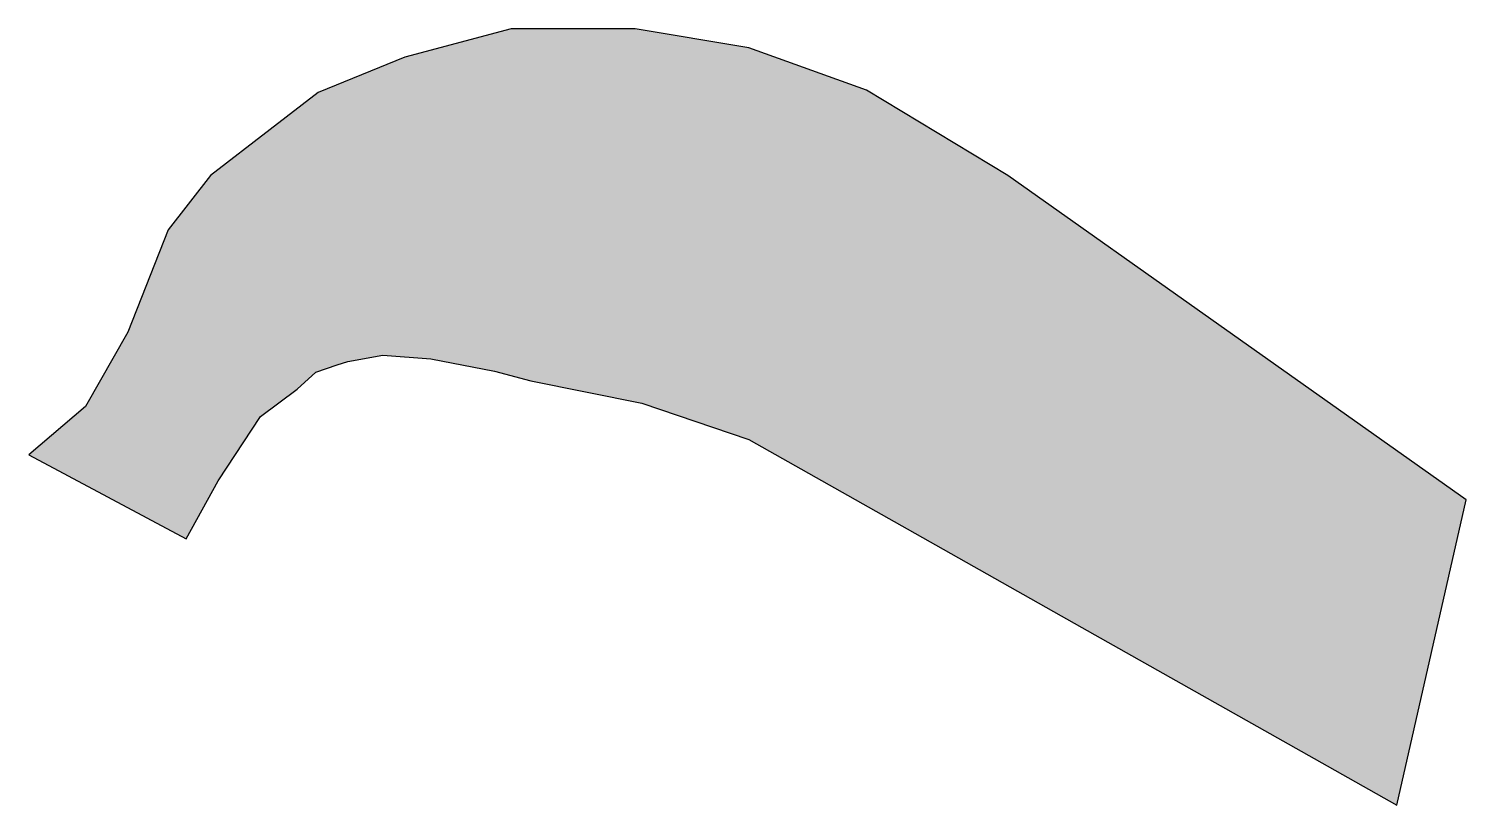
# Model space of a CAD drawing. Header units: metres. Extents: x 276570 to 297026, y 1993853 to 2062444.
# Drawn here: x 276570 to 277720, y 2061822 to 2062444 of the extents above; entities that cross this region are included whole.
import ezdxf

# ---------------------------------------------------------------- set-up
doc = ezdxf.new("R2010")
doc.units = ezdxf.units.M
doc.header["$MEASUREMENT"] = 0
doc.layers.add('CREEK', color=132, linetype='Continuous')

msp = doc.modelspace()

# ---------------------------------------------------------------- hatches: boundary and pattern name
at = {"layer": 'CREEK'}
h = msp.add_hatch(dxfattribs=at)
h.set_pattern_fill('DASH', color=256)
h.set_pattern_definition([(0, (0, 0), (3.175, 3.175), [3.175, -3.175])])
h.paths.add_polyline_path([(277522.3, 2062206.6), (277353.5, 2062326.2), (277240.5, 2062394.4), (277146.3, 2062428.2), (277055.3, 2062443.6), (276956.2, 2062443.6), (276871.1, 2062420.8), (276801.8, 2062392.6), (276763.2, 2062362.9), (276715.5, 2062326.2), (276681.7, 2062282.7), (276649.4, 2062200.6), (276615.6, 2062141.2), (276570.1, 2062102.3), (276696, 2062035.1), (276721.8, 2062081.5), (276755.7, 2062133.1), (276785, 2062155), (276799.9, 2062168.5), (276816.8, 2062174.5), (276825.5, 2062177.2), (276853.5, 2062182.1), (276891.8, 2062179.4), (276942.9, 2062169.3), (276972, 2062161.7), (277060.8, 2062143.7), (277146.4, 2062114.8), (277279.2, 2062039.7), (277412.9, 2061964.2), (277598.6, 2061859.2), (277664.8, 2061821.8), (277720.4, 2062066.3)])

# ---------------------------------------------------------------- linework, layer by layer
at = {"layer": 'CREEK', "flags": 128}
msp.add_lwpolyline([(276696, 2062035.1), (276721.8, 2062081.5), (276755.7, 2062133.1), (276785, 2062155), (276799.9, 2062168.5), (276816.8, 2062174.5), (276825.5, 2062177.2), (276853.5, 2062182.1), (276891.8, 2062179.4), (276942.9, 2062169.3), (276972, 2062161.7), (277060.8, 2062143.7), (277146.4, 2062114.8), (277279.2, 2062039.7), (277412.9, 2061964.2), (277598.6, 2061859.2), (277664.8, 2061821.8), (277720.4, 2062066.3), (277522.3, 2062206.6), (277353.5, 2062326.2), (277240.5, 2062394.4), (277146.3, 2062428.2), (277055.3, 2062443.6), (276956.2, 2062443.6), (276871.1, 2062420.8), (276801.8, 2062392.6), (276763.2, 2062362.9), (276715.5, 2062326.2), (276681.7, 2062282.7), (276649.4, 2062200.6), (276615.6, 2062141.2), (276570.1, 2062102.3)], close=True, dxfattribs=at)

doc.saveas('drawing.dxf')
